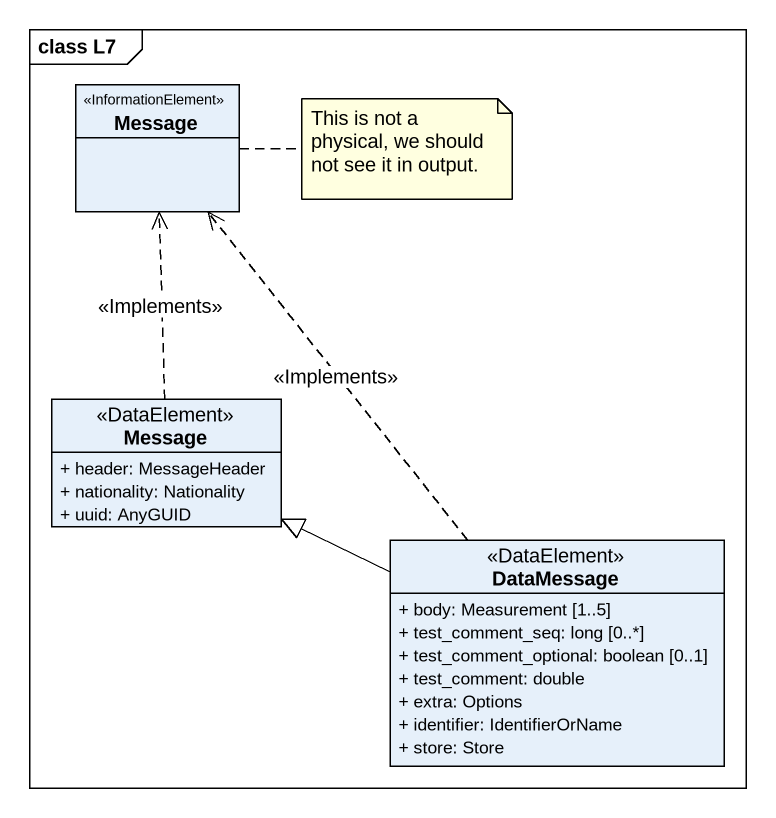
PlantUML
@startuml
mainframe class L7
hide circle
hide empty members
skinparam classAttributeIconSize 0
class Message <<InformationElement>>
class "Message" as Message_2 <<DataElement>> {
  + header: MessageHeader
  + nationality: Nationality
  + uuid: AnyGUID
}
class DataMessage <<DataElement>> {
  + body: Measurement [1..5]
  + test_comment_seq: long [0..*]
  + test_comment_optional: boolean [0..1]
  + test_comment: double
  + extra: Options
  + identifier: IdentifierOrName
  + store: Store
}
Message_2 .up.> Message : <<Implements>>
DataMessage .up.> Message : <<Implements>>
DataMessage -left-|> Message_2
note right of Message : This is not a physical, we should not see it in output.
@enduml
